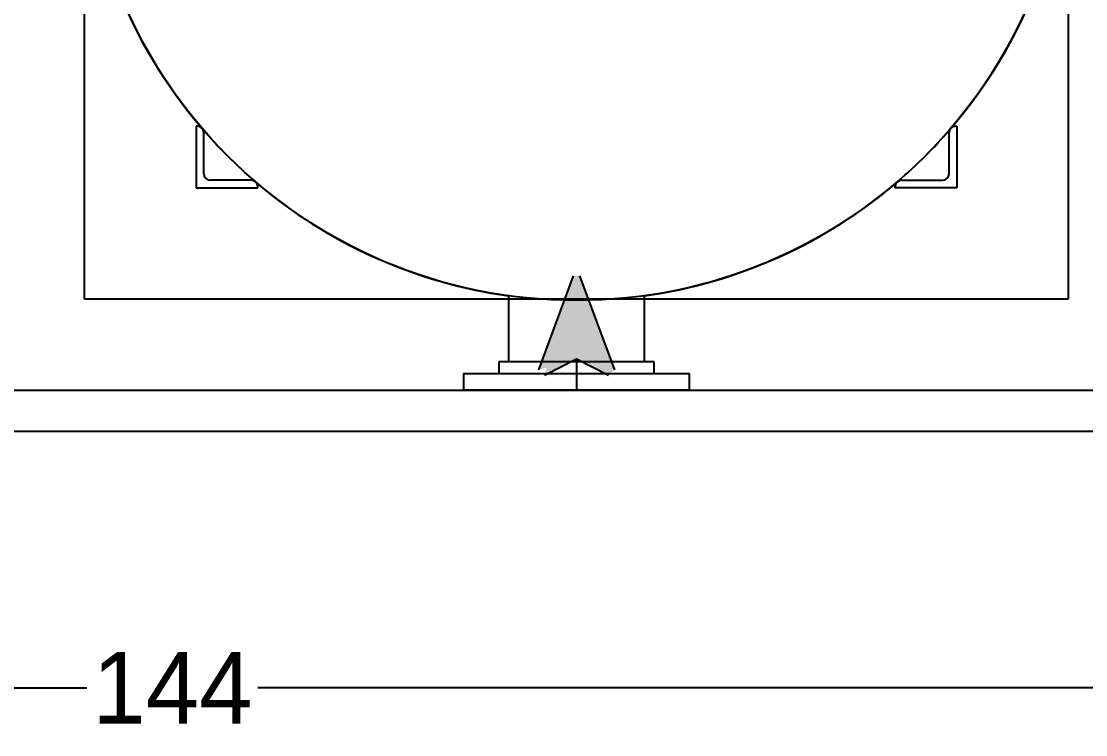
# Model space of a CAD drawing. Header units: inches. Extents: x 3739 to 4246, y 1221 to 1542.
# Drawn here: x 4094.7 to 4146.6, y 1413.9 to 1448.8 of the extents above; entities that cross this region are included whole.
import ezdxf

# ---------------------------------------------------------------- set-up
doc = ezdxf.new("R2010")
doc.units = ezdxf.units.IN
doc.header["$MEASUREMENT"] = 0
doc.header["$PDSIZE"] = -1
for name, color, linetype in [('WATANK', 7, 'Continuous'), ('WCTANK', 7, 'Continuous'), ('WNOTANK', 7, 'Continuous'), ('WOTANK', 7, 'Continuous')]:
    doc.layers.add(name, color=color, linetype=linetype)
doc.dimstyles.new('General Dimension', dxfattribs={"dimtxt": 3.5, "dimasz": 4, "dimexe": 1, "dimexo": 0.5, "dimgap": 0.09, "dimtad": 0, "dimtih": 1, "dimtoh": 1, "dimdec": 3, "dimzin": 0, "dimdsep": 46, "dimlunit": 5, "dimtxsty": 'Standard', "dimcen": 0.09, "dimadec": 0, "dimazin": 0, "dimtfac": 1, "dimtdec": 3, "dimtofl": 0, "dimtmove": 0, "dimatfit": 3, "dimfxl": 1, "dimtolj": 1, "dimtzin": 0, "dimarcsym": 0})

# ---------------------------------------------------------------- blocks, each defined once
blk = doc.blocks.new('*D40')
at = {"color": 0, "linetype": 'Continuous', "lineweight": -2}
for p, q in [((4030.055, 1428.233), (4030.055, 1415.202)), ((4174.055, 1428.233), (4174.055, 1415.202)), ((4034.055, 1416.202), (4097.882, 1416.202)), ((4170.055, 1416.202), (4106.229, 1416.202))]:
    blk.add_line(p, q, dxfattribs=at)
at = {"color": 0, "linetype": 'Continuous'}
for points in [[(4034.055, 1416.869), (4034.055, 1415.535), (4030.055, 1416.202)], [(4170.055, 1416.869), (4170.055, 1415.535), (4174.055, 1416.202)]]:
    blk.add_solid(points, dxfattribs=at)
at = {"layer": 'Defpoints', "color": 0, "linetype": 'Continuous'}
for p in [(4030.055, 1428.733), (4174.055, 1428.733), (4174.055, 1416.202)]:
    blk.add_point(p, dxfattribs=at)
at = {"color": 0, "linetype": 'Continuous', "insert": (4102.055, 1416.202), "char_height": 3.5, "attachment_point": 5}
blk.add_mtext('\\A1;144', dxfattribs=at)

msp = doc.modelspace()

# ---------------------------------------------------------------- linework, layer by layer
at = {"color": 0, "linetype": 'Continuous'}
for p, q in [((4032.0353, 1430.7329), (4172.0896, 1430.7329)), ((4032.0353, 1430.7329), (4172.0896, 1430.7329)), ((4030.0554, 1428.7329), (4174.0554, 1428.7329)), ((4030.0554, 1428.7329), (4174.0554, 1428.7329))]:
    msp.add_line(p, q, dxfattribs=at)
at = {"layer": 'WATANK', "color": 0, "linetype": 'Continuous'}
for p, q in [((4121.616, 1436.314), (4119.9114, 1431.7216)), ((4121.616, 1436.314), (4119.9114, 1431.7216)), ((4121.9239, 1436.314), (4123.6285, 1431.7217)), ((4121.9239, 1436.314), (4123.6285, 1431.7217)), ((4125.5585, 1432.1094), (4117.9812, 1432.1094)), ((4125.5585, 1432.1094), (4117.9812, 1432.1094)), ((4121.7699, 1432.2407), (4120.2146, 1431.4512)), ((4121.7699, 1432.2407), (4120.2146, 1431.4512)), ((4121.7699, 1432.2407), (4120.2146, 1431.4512)), ((4121.7699, 1432.2407), (4120.2146, 1431.4512)), ((4121.7699, 1432.2407), (4121.7699, 1430.7329)), ((4123.3275, 1431.4533), (4121.7699, 1432.2407)), ((4121.7699, 1432.2407), (4121.7699, 1430.7329)), ((4123.3275, 1431.4533), (4121.7699, 1432.2407)), ((4121.7699, 1432.2407), (4121.7699, 1430.7329)), ((4123.3275, 1431.4533), (4121.7699, 1432.2407)), ((4121.7699, 1432.2407), (4121.7699, 1430.7329)), ((4123.3275, 1431.4533), (4121.7699, 1432.2407)), ((4116.2572, 1431.5481), (4127.2825, 1431.5481)), ((4116.2572, 1431.5481), (4127.2825, 1431.5481)), ((4127.2825, 1430.7329), (4116.2572, 1430.7329)), ((4127.2825, 1430.7329), (4116.2572, 1430.7329))]:
    msp.add_line(p, q, dxfattribs=at)
for points in [[(4118.4498, 1435.1713), (4118.4498, 1432.1094)], [(4118.4498, 1435.1713), (4118.4498, 1432.1094)], [(4125.09, 1432.1094), (4125.09, 1435.1713)], [(4125.09, 1432.1094), (4125.09, 1435.1713)], [(4117.9812, 1432.1094), (4117.9812, 1431.5481)], [(4117.9812, 1432.1094), (4117.9812, 1431.5481)], [(4125.5585, 1431.5481), (4125.5585, 1432.1094)], [(4125.5585, 1431.5481), (4125.5585, 1432.1094)], [(4116.2572, 1431.5481), (4116.2572, 1430.7329)], [(4116.2572, 1431.5481), (4116.2572, 1430.7329)], [(4127.2825, 1430.7329), (4127.2825, 1431.5481)], [(4127.2825, 1430.7329), (4127.2825, 1431.5481)]]:
    msp.add_open_spline(points, degree=1, dxfattribs=at)
for points in [[(4121.7699, 1432.2407), (4121.616, 1436.314), (4120.2146, 1431.4512), (4119.9114, 1431.7216)], [(4121.7699, 1432.2407), (4121.616, 1436.314), (4119.9114, 1431.7216), (4120.2146, 1431.4512)], [(4121.7699, 1432.2407), (4121.616, 1436.314), (4120.2146, 1431.4512), (4119.9114, 1431.7216)], [(4121.7699, 1432.2407), (4121.616, 1436.314), (4119.9114, 1431.7216), (4120.2146, 1431.4512)], [(4121.7699, 1432.2407), (4121.6058, 1436.2569), (4121.9239, 1436.314), (4121.7699, 1432.2407)], [(4121.7699, 1432.2407), (4121.6058, 1436.2569), (4121.9239, 1436.314), (4121.7699, 1432.2407)], [(4121.9239, 1436.314), (4121.7699, 1432.2407), (4121.616, 1436.314), (4121.77, 1432.2407)], [(4121.9239, 1436.314), (4121.7699, 1432.2407), (4121.616, 1436.314), (4121.77, 1432.2407)], [(4121.77, 1432.2407), (4121.9239, 1436.314), (4123.3253, 1431.4512), (4123.6285, 1431.7216)], [(4121.77, 1432.2407), (4121.9239, 1436.314), (4123.3253, 1431.4512), (4123.6285, 1431.7216)]]:
    msp.add_solid(points, dxfattribs=at)
at = {"layer": 'WCTANK', "color": 0, "linetype": 'Continuous'}
for p, q in [((4103.211, 1443.6194), (4103.211, 1440.6125)), ((4103.2737, 1443.6194), (4103.211, 1443.6194)), ((4103.211, 1443.6194), (4103.211, 1440.6125)), ((4103.2737, 1443.6194), (4103.211, 1443.6194)), ((4140.2661, 1443.6194), (4140.3287, 1443.6194)), ((4140.2661, 1443.6194), (4140.3287, 1443.6194)), ((4140.3287, 1443.6194), (4140.3287, 1440.6125)), ((4140.3287, 1443.6194), (4140.3287, 1440.6125)), ((4103.5869, 1441.3016), (4103.5869, 1443.3062)), ((4103.5869, 1441.3016), (4103.5869, 1443.3062)), ((4139.9528, 1441.3016), (4139.9528, 1443.3062)), ((4139.9528, 1441.3016), (4139.9528, 1443.3062)), ((4105.9047, 1440.9884), (4103.9001, 1440.9884)), ((4105.9047, 1440.9884), (4103.9001, 1440.9884)), ((4137.635, 1440.9884), (4139.6396, 1440.9884)), ((4137.635, 1440.9884), (4139.6396, 1440.9884)), ((4103.211, 1440.6125), (4106.2179, 1440.6125)), ((4103.211, 1440.6125), (4106.2179, 1440.6125)), ((4106.2179, 1440.6125), (4106.2179, 1440.6751)), ((4106.2179, 1440.6125), (4106.2179, 1440.6751)), ((4137.3218, 1440.6125), (4137.3218, 1440.6751)), ((4137.3218, 1440.6125), (4137.3218, 1440.6751)), ((4140.3287, 1440.6125), (4137.3218, 1440.6125)), ((4140.3287, 1440.6125), (4137.3218, 1440.6125)), ((4125.5585, 1432.1094), (4117.9812, 1432.1094)), ((4125.5585, 1432.1094), (4117.9812, 1432.1094)), ((4116.2572, 1431.5481), (4127.2825, 1431.5481)), ((4116.2572, 1431.5481), (4127.2825, 1431.5481)), ((4127.2825, 1430.7329), (4116.2572, 1430.7329)), ((4127.2825, 1430.7329), (4116.2572, 1430.7329))]:
    msp.add_line(p, q, dxfattribs=at)
msp.add_circle((4121.7699, 1459.1713), 24.0551, dxfattribs=at)
msp.add_circle((4121.7699, 1459.1713), 24.0551, dxfattribs=at)
for centre, radius, start, end in [((4121.7699, 1459.1713), 24.058, 319.47994, 0), ((4121.7699, 1459.1713), 24.058, 319.47994, 0), ((4121.7699, 1459.1713), 24.058, 181.23091, 220.52006), ((4121.7699, 1459.1713), 24.058, 181.23091, 220.52006), ((4103.2737, 1443.3062), 0.3132, 0, 90), ((4103.2737, 1443.3062), 0.3132, 0, 90), ((4140.2661, 1443.3062), 0.3132, 90, 180), ((4140.2661, 1443.3062), 0.3132, 90, 180), ((4121.7699, 1459.1713), 24.058, 220.72284, 229.27716), ((4121.7699, 1459.1713), 24.058, 220.72284, 229.27716), ((4121.7699, 1459.1713), 24.058, 310.72284, 319.27716), ((4121.7699, 1459.1713), 24.058, 310.72284, 319.27716), ((4103.9001, 1441.3016), 0.3132, 180, 270), ((4103.9001, 1441.3016), 0.3132, 180, 270), ((4105.9047, 1440.6751), 0.3132, 0, 90), ((4105.9047, 1440.6751), 0.3132, 0, 90), ((4121.7699, 1459.1713), 24.058, 229.47994, 262.06764), ((4121.7699, 1459.1713), 24.058, 229.47994, 262.06764), ((4121.7699, 1459.1713), 24.058, 277.93236, 310.52006), ((4121.7699, 1459.1713), 24.058, 277.93236, 310.52006), ((4137.635, 1440.6751), 0.3132, 90, 180), ((4137.635, 1440.6751), 0.3132, 90, 180), ((4139.6396, 1441.3016), 0.3132, 270, 0), ((4139.6396, 1441.3016), 0.3132, 270, 0)]:
    msp.add_arc(centre, radius, start, end, dxfattribs=at)
for points in [[(4118.4498, 1435.3465), (4118.4498, 1432.1094)], [(4118.4498, 1435.3465), (4118.4498, 1432.1094)], [(4125.09, 1432.1094), (4125.09, 1435.3465)], [(4125.09, 1432.1094), (4125.09, 1435.3465)], [(4117.9812, 1432.1094), (4117.9812, 1431.5481)], [(4117.9812, 1432.1094), (4117.9812, 1431.5481)], [(4125.5585, 1431.5481), (4125.5585, 1432.1094)], [(4125.5585, 1431.5481), (4125.5585, 1432.1094)], [(4116.2572, 1431.5481), (4116.2572, 1430.7329)], [(4116.2572, 1431.5481), (4116.2572, 1430.7329)], [(4127.2825, 1430.7329), (4127.2825, 1431.5481)], [(4127.2825, 1430.7329), (4127.2825, 1431.5481)]]:
    msp.add_open_spline(points, degree=1, dxfattribs=at)
at = {"layer": 'WNOTANK', "color": 0, "linetype": 'Continuous'}
for p, q in [((4097.7699, 1435.1713), (4097.7699, 1483.1713)), ((4097.7699, 1435.1713), (4097.7699, 1483.1713)), ((4145.7699, 1483.1713), (4145.7699, 1435.1713)), ((4145.7699, 1483.1713), (4145.7699, 1435.1713)), ((4145.7699, 1435.1713), (4097.7699, 1435.1713)), ((4145.7699, 1435.1713), (4097.7699, 1435.1713))]:
    msp.add_line(p, q, dxfattribs=at)
at = {"layer": 'WOTANK', "color": 0, "linetype": 'Continuous'}
for p, q in [((4097.7699, 1435.1713), (4097.7699, 1483.1713)), ((4097.7699, 1435.1713), (4097.7699, 1483.1713)), ((4145.7699, 1483.1713), (4145.7699, 1435.1713)), ((4145.7699, 1483.1713), (4145.7699, 1435.1713)), ((4145.7699, 1435.1713), (4097.7699, 1435.1713)), ((4145.7699, 1435.1713), (4097.7699, 1435.1713))]:
    msp.add_line(p, q, dxfattribs=at)

# ---------------------------------------------------------------- dimensions: what is measured, and where the dimension line sits
at = {"color": 0, "linetype": 'Continuous'}
dim = msp.add_linear_dim(base=(4174.0554, 1416.202), p1=(4030.0554, 1428.7329), p2=(4174.0554, 1428.7329), dimstyle='General Dimension', dxfattribs=at)
dim.commit()
dim.dimension.update_dxf_attribs({"geometry": '*D40', "text_midpoint": (4102.0554, 1416.202)})

doc.saveas('drawing.dxf')
